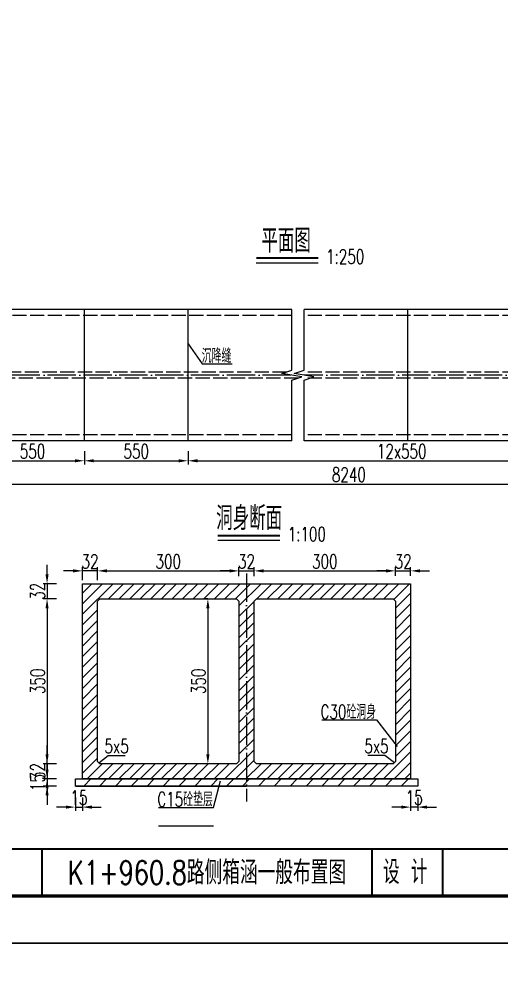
# Model space of a CAD drawing. Header units: millimetres. Extents: x -475 to 1205, y -1212 to 867.
# Drawn here: x 525 to 627.2, y 565.1 to 765.9 of the extents above; entities that cross this region are included whole.
import ezdxf
from ezdxf.enums import TextEntityAlignment as Align

# ---------------------------------------------------------------- set-up
doc = ezdxf.new("R2010")
doc.units = ezdxf.units.MM
doc.header["$LTSCALE"] = 0.25
doc.header["$PDMODE"] = 32
doc.header["$PDSIZE"] = 0.5
doc.linetypes.add('ACAD_ISO02W100', pattern=[15, 12, -3])
doc.linetypes.add('ACAD_ISO04W100', pattern=[30, 24, -3, 0, -3])
for name, color, linetype in [('中心线', 7, 'ACAD_ISO04W100'), ('图框', 7, 'Continuous'), ('垫层', 6, 'Continuous'), ('填充', 8, 'Continuous'), ('文字', 7, 'Continuous'), ('标注', 4, 'Continuous'), ('沉降缝', 1, 'Continuous'), ('涵身基础', 6, 'Continuous'), ('箱体', 1, 'Continuous'), ('虚线', 2, 'ACAD_ISO02W100')]:
    doc.layers.add(name, color=color, linetype=linetype)
doc.styles.get("Standard").update_dxf_attribs({"font": 'simplex1.shx', "width": 0.7, "bigfont": 'hztxt.shx'})
doc.dimstyles.new('STANDARD-100', dxfattribs={"dimscale": 0, "dimtxt": 3, "dimasz": 2, "dimexe": 0.8, "dimexo": 1, "dimgap": 0.5, "dimtad": 1, "dimdec": 0, "dimlfac": 10, "dimzin": 9, "dimdsep": 46, "dimtxsty": 'Standard', "dimcen": 0.5, "dimclrd": 256, "dimclre": 256, "dimclrt": 7, "dimadec": 0, "dimazin": 2, "dimtfac": 1, "dimtdec": 0, "dimtix": 1, "dimtmove": 2, "dimatfit": 3, "dimfxl": 0, "dimtolj": 1, "dimtzin": 0, "dimlwd": -1, "dimlwe": -1, "dimarcsym": 0})
doc.dimstyles.new('STANDARD-250', dxfattribs={"dimscale": 0, "dimtxt": 3, "dimasz": 2, "dimexe": 0.8, "dimexo": 1, "dimgap": 0.5, "dimtad": 1, "dimdec": 0, "dimlfac": 25, "dimzin": 9, "dimdsep": 46, "dimtxsty": 'Standard', "dimcen": 0.5, "dimclrd": 256, "dimclre": 256, "dimclrt": 7, "dimadec": 0, "dimazin": 2, "dimtfac": 1, "dimtdec": 0, "dimtix": 1, "dimtmove": 2, "dimatfit": 3, "dimfxl": 0, "dimtolj": 1, "dimtzin": 0, "dimlwd": -1, "dimlwe": -1, "dimarcsym": 0})

# ---------------------------------------------------------------- blocks, each defined once
blk = doc.blocks.new('*D136')
at = {"layer": 'Defpoints', "color": 0}
for p in [(516.83, 689.12), (538.83, 689.12), (538.83, 672.21)]:
    blk.add_point(p, dxfattribs=at)
at = {"layer": '标注'}
for p, q in [((516.83, 674.21), (516.83, 671.41)), ((538.83, 674.21), (538.83, 671.41)), ((518.83, 672.21), (536.83, 672.21))]:
    blk.add_line(p, q, dxfattribs=at)
for points in [[(518.83, 672.54), (518.83, 671.87), (516.83, 672.21)], [(536.83, 672.54), (536.83, 671.87), (538.83, 672.21)]]:
    blk.add_solid(points, dxfattribs=at)
at = {"layer": '标注', "color": 7, "insert": (527.83, 674.21), "char_height": 3, "attachment_point": 5}
blk.add_mtext('\\A1;550', dxfattribs=at)
blk = doc.blocks.new('*D137')
at = {"layer": 'Defpoints', "color": 0}
for p in [(538.83, 689.12), (560.83, 689.12), (560.83, 672.21)]:
    blk.add_point(p, dxfattribs=at)
at = {"layer": '标注'}
for p, q in [((538.83, 674.21), (538.83, 671.41)), ((560.83, 674.21), (560.83, 671.41)), ((540.83, 672.21), (558.83, 672.21))]:
    blk.add_line(p, q, dxfattribs=at)
for points in [[(540.83, 672.54), (540.83, 671.87), (538.83, 672.21)], [(558.83, 672.54), (558.83, 671.87), (560.83, 672.21)]]:
    blk.add_solid(points, dxfattribs=at)
at = {"layer": '标注', "color": 7, "insert": (549.83, 674.21), "char_height": 3, "attachment_point": 5}
blk.add_mtext('\\A1;550', dxfattribs=at)
blk = doc.blocks.new('*D138')
at = {"layer": 'Defpoints', "color": 0}
for p in [(560.83, 689.12), (651.41, 689.12), (651.41, 672.21)]:
    blk.add_point(p, dxfattribs=at)
at = {"layer": '标注'}
for p, q in [((560.83, 674.21), (560.83, 671.41)), ((651.41, 674.21), (651.41, 671.41)), ((562.83, 672.21), (649.41, 672.21))]:
    blk.add_line(p, q, dxfattribs=at)
for points in [[(562.83, 672.54), (562.83, 671.87), (560.83, 672.21)], [(649.41, 672.54), (649.41, 671.87), (651.41, 672.21)]]:
    blk.add_solid(points, dxfattribs=at)
at = {"layer": '标注', "color": 7, "insert": (606.12, 674.21), "char_height": 3, "attachment_point": 5}
blk.add_mtext('\\A1;12x550', dxfattribs=at)
blk = doc.blocks.new('*D144')
at = {"layer": 'Defpoints', "color": 0}
for p in [(414.64, 728.03), (520.14, 694.81), (516.83, 690.38), (585.41, 690.38), (673.01, 690.38)]:
    blk.add_point(p, dxfattribs=at)
at = {"layer": '标注'}
blk.add_line((524.36, 690.38), (521.56, 690.38), dxfattribs=at)
blk.add_arc((516.83, 690.38), 5.53, 20.8323, 138.9415, dxfattribs=at)
for points in [[(512.95, 693.84), (512.38, 694.18), (511.64, 692.29)], [(522.33, 692.4), (521.67, 692.28), (522.36, 690.38)]]:
    blk.add_solid(points, dxfattribs=at)
at = {"layer": '标注', "color": 7, "insert": (518.16, 697.79), "char_height": 3, "attachment_point": 5, "rotation": 349.8869}
blk.add_mtext('\\A1;160°', dxfattribs=at)
blk = doc.blocks.new('*D145')
at = {"layer": 'Defpoints', "color": 0}
for p in [(734.46, 749.15), (673.08, 694.87), (585.41, 690.38), (673.01, 690.38), (673.01, 690.38)]:
    blk.add_point(p, dxfattribs=at)
at = {"layer": '标注'}
blk.add_arc((673.01, 690.38), 4.49, 69.4456, 154.2806, dxfattribs=at)
for points in [[(674.77, 694.86), (674.41, 694.3), (676.26, 693.48)], [(669.29, 692.25), (668.64, 692.4), (668.52, 690.38)]]:
    blk.add_solid(points, dxfattribs=at)
at = {"layer": '标注', "color": 7, "insert": (670.59, 696.4), "char_height": 3, "attachment_point": 5, "rotation": 21.8631}
blk.add_mtext('\\A1;136°', dxfattribs=at)
blk = doc.blocks.new('*D146')
at = {"layer": 'Defpoints', "color": 0}
for p in [(516.83, 690.38), (673.01, 690.38), (673.01, 667.26)]:
    blk.add_point(p, dxfattribs=at)
at = {"layer": '标注'}
for p, q in [((516.83, 669.26), (516.83, 666.46)), ((673.01, 669.26), (673.01, 666.46)), ((518.83, 667.26), (671.01, 667.26))]:
    blk.add_line(p, q, dxfattribs=at)
for points in [[(518.83, 667.59), (518.83, 666.92), (516.83, 667.26)], [(671.01, 667.59), (671.01, 666.92), (673.01, 667.26)]]:
    blk.add_solid(points, dxfattribs=at)
at = {"layer": '标注', "color": 7, "insert": (594.92, 669.26), "char_height": 3, "attachment_point": 5}
blk.add_mtext('\\A1;8240', dxfattribs=at)
blk = doc.blocks.new('*D162')
at = {"layer": 'Defpoints', "color": 0}
for p in [(565.29, 642.95), (565.02, 607.95), (565.29, 607.95)]:
    blk.add_point(p, dxfattribs=at)
at = {"layer": '标注'}
for p, q in [((565.02, 642.95), (564.22, 642.95)), ((565.02, 640.95), (565.02, 609.95)), ((565.02, 607.95), (564.22, 607.95))]:
    blk.add_line(p, q, dxfattribs=at)
for points in [[(564.69, 640.95), (565.36, 640.95), (565.02, 642.95)], [(564.69, 609.95), (565.36, 609.95), (565.02, 607.95)]]:
    blk.add_solid(points, dxfattribs=at)
at = {"layer": '标注', "color": 7, "insert": (563.02, 625.45), "char_height": 3, "attachment_point": 5, "rotation": 90}
blk.add_mtext('\\A1;350', dxfattribs=at)
blk = doc.blocks.new('*D163')
at = {"layer": 'Defpoints', "color": 0}
for p in [(544.13, 642.95), (530.92, 607.95), (544.13, 607.95)]:
    blk.add_point(p, dxfattribs=at)
at = {"layer": '标注'}
for p, q in [((532.92, 642.95), (530.12, 642.95)), ((530.92, 640.95), (530.92, 609.95)), ((532.92, 607.95), (530.12, 607.95))]:
    blk.add_line(p, q, dxfattribs=at)
for points in [[(530.59, 640.95), (531.25, 640.95), (530.92, 642.95)], [(530.59, 609.95), (531.25, 609.95), (530.92, 607.95)]]:
    blk.add_solid(points, dxfattribs=at)
at = {"layer": '标注', "color": 7, "insert": (528.92, 625.45), "char_height": 3, "attachment_point": 5, "rotation": 90}
blk.add_mtext('\\A1;350', dxfattribs=at)
blk = doc.blocks.new('*D164')
at = {"layer": 'Defpoints', "color": 0}
for p in [(541.53, 604.75), (530.92, 603.25), (541.53, 603.25)]:
    blk.add_point(p, dxfattribs=at)
at = {"layer": '标注'}
for p, q in [((530.92, 606.75), (530.92, 608.75)), ((532.92, 604.75), (530.12, 604.75)), ((530.92, 604.75), (530.92, 603.25)), ((532.92, 603.25), (530.12, 603.25)), ((530.92, 601.25), (530.92, 599.25))]:
    blk.add_line(p, q, dxfattribs=at)
for points in [[(530.59, 606.75), (531.25, 606.75), (530.92, 604.75)], [(530.59, 601.25), (531.25, 601.25), (530.92, 603.25)]]:
    blk.add_solid(points, dxfattribs=at)
at = {"layer": '标注', "color": 7, "insert": (528.92, 604), "char_height": 3, "attachment_point": 5, "rotation": 90}
blk.add_mtext('\\A1;15', dxfattribs=at)
blk = doc.blocks.new('*D165')
at = {"layer": 'Defpoints', "color": 0}
for p in [(538.42, 648.87), (538.42, 640.54), (541.62, 640.54)]:
    blk.add_point(p, dxfattribs=at)
at = {"layer": '标注'}
for p, q in [((536.42, 648.87), (534.42, 648.87)), ((538.42, 646.87), (538.42, 649.67)), ((541.62, 648.87), (538.42, 648.87)), ((541.62, 646.87), (541.62, 649.67)), ((543.62, 648.87), (545.62, 648.87))]:
    blk.add_line(p, q, dxfattribs=at)
for points in [[(536.42, 649.2), (536.42, 648.53), (538.42, 648.87)], [(543.62, 649.2), (543.62, 648.53), (541.62, 648.87)]]:
    blk.add_solid(points, dxfattribs=at)
at = {"layer": '标注', "color": 7, "insert": (540.02, 650.87), "char_height": 3, "attachment_point": 5}
blk.add_mtext('\\A1;32', dxfattribs=at)
blk = doc.blocks.new('*D156')
at = {"layer": 'Defpoints', "color": 0}
for p in [(571.62, 648.87), (571.62, 646.8), (541.62, 646.15)]:
    blk.add_point(p, dxfattribs=at)
at = {"layer": '标注'}
for p, q in [((541.62, 647.15), (541.62, 649.67)), ((543.62, 648.87), (569.62, 648.87)), ((571.62, 647.8), (571.62, 649.67))]:
    blk.add_line(p, q, dxfattribs=at)
for points in [[(543.62, 649.2), (543.62, 648.53), (541.62, 648.87)], [(569.62, 649.2), (569.62, 648.53), (571.62, 648.87)]]:
    blk.add_solid(points, dxfattribs=at)
at = {"layer": '标注', "color": 7, "insert": (556.62, 650.87), "char_height": 3, "attachment_point": 5}
blk.add_mtext('\\A1;300', dxfattribs=at)
blk = doc.blocks.new('*D157')
at = {"layer": 'Defpoints', "color": 0}
for p in [(574.82, 648.87), (571.62, 646.77), (574.82, 646.77)]:
    blk.add_point(p, dxfattribs=at)
at = {"layer": '标注'}
for p, q in [((569.62, 648.87), (567.62, 648.87)), ((571.62, 647.77), (571.62, 649.67)), ((571.62, 648.87), (574.82, 648.87)), ((574.82, 647.77), (574.82, 649.67)), ((576.82, 648.87), (578.82, 648.87))]:
    blk.add_line(p, q, dxfattribs=at)
for points in [[(569.62, 649.2), (569.62, 648.53), (571.62, 648.87)], [(576.82, 649.2), (576.82, 648.53), (574.82, 648.87)]]:
    blk.add_solid(points, dxfattribs=at)
at = {"layer": '标注', "color": 7, "insert": (573.22, 650.87), "char_height": 3, "attachment_point": 5}
blk.add_mtext('\\A1;32', dxfattribs=at)
blk = doc.blocks.new('*D158')
at = {"layer": 'Defpoints', "color": 0}
for p in [(604.82, 648.87), (574.82, 647.08), (604.82, 647.08)]:
    blk.add_point(p, dxfattribs=at)
at = {"layer": '标注'}
for p, q in [((574.82, 648.08), (574.82, 649.67)), ((576.82, 648.87), (602.82, 648.87)), ((604.82, 648.08), (604.82, 649.67))]:
    blk.add_line(p, q, dxfattribs=at)
for points in [[(576.82, 649.2), (576.82, 648.53), (574.82, 648.87)], [(602.82, 649.2), (602.82, 648.53), (604.82, 648.87)]]:
    blk.add_solid(points, dxfattribs=at)
at = {"layer": '标注', "color": 7, "insert": (589.82, 650.87), "char_height": 3, "attachment_point": 5}
blk.add_mtext('\\A1;300', dxfattribs=at)
blk = doc.blocks.new('*D159')
at = {"layer": 'Defpoints', "color": 0}
for p in [(608.02, 648.87), (604.82, 646.85), (608.02, 646.85)]:
    blk.add_point(p, dxfattribs=at)
at = {"layer": '标注'}
for p, q in [((602.82, 648.87), (600.82, 648.87)), ((604.82, 647.85), (604.82, 649.67)), ((604.82, 648.87), (608.02, 648.87)), ((608.02, 647.85), (608.02, 649.67)), ((610.02, 648.87), (612.02, 648.87))]:
    blk.add_line(p, q, dxfattribs=at)
for points in [[(602.82, 649.2), (602.82, 648.53), (604.82, 648.87)], [(610.02, 649.2), (610.02, 648.53), (608.02, 648.87)]]:
    blk.add_solid(points, dxfattribs=at)
at = {"layer": '标注', "color": 7, "insert": (606.42, 650.87), "char_height": 3, "attachment_point": 5}
blk.add_mtext('\\A1;32', dxfattribs=at)
blk = doc.blocks.new('*D160')
at = {"layer": 'Defpoints', "color": 0}
for p in [(536.92, 602.41), (538.42, 602.41), (538.42, 598.79)]:
    blk.add_point(p, dxfattribs=at)
at = {"layer": '标注'}
for p, q in [((536.92, 600.79), (536.92, 597.99)), ((538.42, 600.79), (538.42, 597.99)), ((534.92, 598.79), (532.92, 598.79)), ((536.92, 598.79), (538.42, 598.79)), ((540.42, 598.79), (542.42, 598.79))]:
    blk.add_line(p, q, dxfattribs=at)
for points in [[(534.92, 599.12), (534.92, 598.45), (536.92, 598.79)], [(540.42, 599.12), (540.42, 598.45), (538.42, 598.79)]]:
    blk.add_solid(points, dxfattribs=at)
at = {"layer": '标注', "color": 7, "insert": (537.67, 600.79), "char_height": 3, "attachment_point": 5}
blk.add_mtext('\\A1;15', dxfattribs=at)
blk = doc.blocks.new('*D161')
at = {"layer": 'Defpoints', "color": 0}
for p in [(608.02, 602.41), (609.52, 602.41), (608.02, 598.79)]:
    blk.add_point(p, dxfattribs=at)
at = {"layer": '标注'}
for p, q in [((608.02, 600.79), (608.02, 597.99)), ((609.52, 600.79), (609.52, 597.99)), ((606.02, 598.79), (604.02, 598.79)), ((609.52, 598.79), (608.02, 598.79)), ((611.52, 598.79), (613.52, 598.79))]:
    blk.add_line(p, q, dxfattribs=at)
for points in [[(606.02, 599.12), (606.02, 598.45), (608.02, 598.79)], [(611.52, 599.12), (611.52, 598.45), (609.52, 598.79)]]:
    blk.add_solid(points, dxfattribs=at)
at = {"layer": '标注', "color": 7, "insert": (608.77, 600.79), "char_height": 3, "attachment_point": 5}
blk.add_mtext('\\A1;15', dxfattribs=at)
blk = doc.blocks.new('*D172')
at = {"layer": 'Defpoints', "color": 0}
for p in [(554.81, 646.15), (530.92, 642.95), (554.81, 642.95)]:
    blk.add_point(p, dxfattribs=at)
at = {"layer": '标注'}
for p, q in [((530.92, 648.15), (530.92, 650.15)), ((532.92, 646.15), (530.12, 646.15)), ((530.92, 646.15), (530.92, 642.95)), ((532.92, 642.95), (530.12, 642.95)), ((530.92, 640.95), (530.92, 638.95))]:
    blk.add_line(p, q, dxfattribs=at)
for points in [[(530.59, 648.15), (531.25, 648.15), (530.92, 646.15)], [(530.59, 640.95), (531.25, 640.95), (530.92, 642.95)]]:
    blk.add_solid(points, dxfattribs=at)
at = {"layer": '标注', "color": 7, "insert": (528.92, 644.55), "char_height": 3, "attachment_point": 5, "rotation": 90}
blk.add_mtext('\\A1;32', dxfattribs=at)
blk = doc.blocks.new('*D173')
at = {"layer": 'Defpoints', "color": 0}
for p in [(551.84, 607.95), (530.92, 604.75), (551.84, 604.75)]:
    blk.add_point(p, dxfattribs=at)
at = {"layer": '标注'}
for p, q in [((530.92, 609.95), (530.92, 611.95)), ((532.92, 607.95), (530.12, 607.95)), ((530.92, 607.95), (530.92, 604.75)), ((532.92, 604.75), (530.12, 604.75)), ((530.92, 602.75), (530.92, 600.75))]:
    blk.add_line(p, q, dxfattribs=at)
for points in [[(530.59, 609.95), (531.25, 609.95), (530.92, 607.95)], [(530.59, 602.75), (531.25, 602.75), (530.92, 604.75)]]:
    blk.add_solid(points, dxfattribs=at)
at = {"layer": '标注', "color": 7, "insert": (528.92, 606.35), "char_height": 3, "attachment_point": 5, "rotation": 90}
blk.add_mtext('\\A1;32', dxfattribs=at)
blk = doc.blocks.new('series')
at = {"width": 0.75}
for tag, height, p in [('页码', 4, (-35, -19)), ('图名', 5, (-220, -282)), ('图号', 5, (-20, -282))]:
    blk.add_attdef(tag, text='', height=height, dxfattribs=at).set_placement(p, align=Align.MIDDLE_CENTER)
blk = doc.blocks.new('123')
at = {"layer": '图框', "color": 2}
blk.add_lwpolyline([(370.03, 635.68), (370.03, 932.68), (-49.97, 932.68), (-49.97, 635.68)], close=True, dxfattribs=at)

msp = doc.modelspace()

# ---------------------------------------------------------------- hatches: boundary and pattern name
at = {"layer": '填充'}
h = msp.add_hatch(dxfattribs=at)
h.set_pattern_fill('ANSI31', color=256, scale=0.5, style=0)
h.set_pattern_definition([(45, (-425.1913, -65.7659), (-1.122532, 1.122532), [])])
h.paths.add_polyline_path([(538.42, 604.748), (608.02, 604.748), (608.02, 646.148), (538.42, 646.148)])
h.paths.add_polyline_path([(574.82, 608.448), (574.82, 642.448), (575.32, 642.948), (604.32, 642.948), (604.82, 642.448), (604.82, 608.448), (604.32, 607.948), (575.32, 607.948)], flags=16)
h.paths.add_polyline_path([(541.62, 608.448), (541.62, 642.448), (542.12, 642.948), (571.12, 642.948), (571.62, 642.448), (571.62, 608.448), (571.12, 607.948), (542.12, 607.948)], flags=16)
h.paths.add_polyline_path([(560.773, 622.808), (560.773, 628.088), (565.273, 628.088), (565.273, 622.808)], flags=8)
h.paths.add_polyline_path([(598.46, 610.173), (603.08, 610.173), (603.08, 613.323), (598.46, 613.323)], flags=8)
h.paths.add_polyline_path([(543.36, 610.173), (547.98, 610.173), (547.98, 613.323), (543.36, 613.323)], flags=8)
h.paths.add_polyline_path([(588.943, 616.884), (600.671, 616.884), (600.671, 621.384), (588.943, 621.384)], flags=8)
h = msp.add_hatch(dxfattribs=at)
h.set_pattern_fill('ANSI31', color=256, scale=0.75, style=0)
h.set_pattern_definition([(45, (573.2203, 641.148), (-1.6838, 1.6838), [])])
h.paths.add_polyline_path([(536.92, 604.748), (609.52, 604.748), (609.52, 603.248), (536.92, 603.248)], flags=0)

# ---------------------------------------------------------------- linework, layer by layer
for points, const_width in [([(774.834, 856.915), (394.834, 856.915), (394.834, 579.915), (774.834, 579.915), (774.834, 856.915)], 0.7), ([(394.834, 589.915), (774.834, 589.915)], 0.4)]:
    msp.add_lwpolyline(points, dxfattribs=dict(const_width=const_width))
at = {"ltscale": 2}
for points in [[(582.833, 676.456), (582.833, 689.291), (584.933, 689.991), (580.733, 690.691), (582.833, 691.391), (582.833, 704.296)], [(585.412, 676.456), (585.412, 689.291), (587.512, 689.991), (583.312, 690.691), (585.412, 691.391), (585.412, 704.296)]]:
    msp.add_lwpolyline(points, dxfattribs=at)
at = {"layer": '中心线'}
for p, q in [((582.622, 690.376), (516.833, 690.376)), ((673.012, 690.376), (585.412, 690.376)), ((573.22, 648.29), (573.22, 600.001))]:
    msp.add_line(p, q, dxfattribs=at)
at = {"layer": '图框', "const_width": 0.4}
for points in [[(529.834, 579.915), (529.834, 589.915)], [(599.834, 579.915), (599.834, 589.915)], [(614.834, 579.915), (614.834, 589.915)]]:
    msp.add_lwpolyline(points, dxfattribs=at)
at = {"layer": '垫层'}
for points in [[(536.92, 603.248), (536.92, 603.248), (573.22, 603.248), (573.22, 603.248)], [(609.52, 603.248), (609.52, 603.248), (573.22, 603.248), (573.22, 603.248)]]:
    msp.add_lwpolyline(points, dxfattribs=at)
at = {"layer": '文字'}
for p, q in [((575.269, 714.184), (588.427, 714.184)), ((567.134, 655.35), (580.291, 655.35))]:
    msp.add_line(p, q, dxfattribs=at)
at = {"layer": '文字', "const_width": 0.4}
for points in [[(575.269, 715.184), (588.427, 715.184)], [(567.134, 656.35), (580.291, 656.35)]]:
    msp.add_lwpolyline(points, dxfattribs=at)
at = {"layer": '标注'}
for p, q in [((560.833, 697.023), (563.826, 692.739)), ((563.826, 692.739), (570.198, 692.739)), ((589.163, 617.278), (600.794, 617.278)), ((600.794, 617.278), (605.154, 611.63)), ((566.183, 598.727), (567.715, 604.326)), ((554.551, 598.727), (566.183, 598.727)), ((554.551, 594.788), (566.183, 594.788))]:
    msp.add_line(p, q, dxfattribs=at)
for points in [[(541.87, 608.198), (543.87, 609.698), (547.47, 609.698)], [(604.57, 608.198), (602.57, 609.698), (598.97, 609.698)]]:
    msp.add_lwpolyline(points, dxfattribs=at)
at = {"layer": '沉降缝'}
for p, q in [((538.833, 676.456), (538.833, 704.296)), ((538.833, 690.376), (538.833, 704.296)), ((560.833, 676.456), (560.833, 704.296)), ((607.412, 676.456), (607.412, 704.296))]:
    msp.add_line(p, q, dxfattribs=at)
at = {"layer": '涵身基础'}
msp.add_lwpolyline([(536.92, 604.748), (609.52, 604.748), (609.52, 603.248), (536.92, 603.248)], close=True, dxfattribs=at)
at = {"layer": '箱体'}
for p, q in [((582.833, 704.296), (521.484, 704.296)), ((664.216, 704.296), (585.412, 704.296)), ((582.833, 676.456), (521.484, 676.456)), ((664.216, 676.456), (585.412, 676.456))]:
    msp.add_line(p, q, dxfattribs=at)
for points in [[(538.42, 646.148), (608.02, 646.148), (608.02, 604.748), (538.42, 604.748)], [(541.62, 642.448), (542.12, 642.948), (571.12, 642.948), (571.62, 642.448), (571.62, 608.448), (571.12, 607.948), (542.12, 607.948), (541.62, 608.448)], [(574.82, 642.448), (575.32, 642.948), (604.32, 642.948), (604.82, 642.448), (604.82, 608.448), (604.32, 607.948), (575.32, 607.948), (574.82, 608.448)]]:
    msp.add_lwpolyline(points, close=True, dxfattribs=at)
at = {"layer": '虚线'}
for p, q in [((582.833, 703.016), (521.484, 703.016)), ((664.216, 703.016), (585.412, 703.016)), ((581.708, 691.016), (521.484, 691.016)), ((664.216, 691.016), (585.412, 691.016)), ((584.168, 689.736), (521.484, 689.736)), ((664.216, 689.736), (585.412, 689.736)), ((582.833, 677.736), (521.484, 677.736)), ((664.216, 677.736), (585.412, 677.736))]:
    msp.add_line(p, q, dxfattribs=at)

# ---------------------------------------------------------------- block references
ref = msp.add_blockref('series', (784.834, 866.915))
ref.add_attrib('图名', 'K1+960.8路侧箱涵一般布置图', dxfattribs={"height": 5, "width": 0.75}).set_placement((564.834, 584.915), align=Align.MIDDLE_CENTER)
at = {"layer": '标注'}
for p in [(414.809, -65.766), (414.809, -362.766)]:
    msp.add_blockref('123', p, dxfattribs=at)

# ---------------------------------------------------------------- texts
at = {"layer": '图框', "width": 0.7}
msp.add_text('设 计', height=5, dxfattribs=at).set_placement((606.879, 585.009), align=Align.MIDDLE_CENTER)
at = {"layer": '文字', "width": 0.7}
for s, height, p in [('平面图', 5, (581.604, 718.854)), ('1:250', 3, (594.141, 715.483)), ('洞身断面', 5, (573.783, 660.02)), ('1:100', 3, (586.006, 656.649))]:
    msp.add_text(s, height=height, dxfattribs=at).set_placement(p, align=Align.MIDDLE_CENTER)
msp.add_text('沉降缝', height=3, dxfattribs=at).set_placement((563.713, 692.954))
for s, p in [('C30砼洞身', (594.807, 619.134)), ('C15砼垫层', (560.196, 600.583))]:
    msp.add_text(s, height=3, dxfattribs=at).set_placement(p, align=Align.MIDDLE)
for p in [(545.67, 610.198), (600.77, 610.198)]:
    msp.add_text('5x5', height=3, dxfattribs=at).set_placement(p, align=Align.CENTER)

# ---------------------------------------------------------------- dimensions: what is measured, and where the dimension line sits
at = {"layer": '标注'}
for base, line2, picture, middle in [((673.078, 694.868), ((673.012, 690.376), (734.458, 749.149)), '*D145', (670.594, 696.402)), ((520.141, 694.808), ((414.644, 728.027), (516.833, 690.376)), '*D144', (518.155, 697.79))]:
    dim = msp.add_angular_dim_2l(base=base, line1=((673.012, 690.376), (585.412, 690.376)), line2=line2, dimstyle='STANDARD-250', override={"dimscale": 1}, dxfattribs=at)
    dim.commit()
    dim.dimension.update_dxf_attribs({"geometry": picture, "text_midpoint": middle})
dim = msp.add_aligned_dim(p1=(516.833, 690.376), p2=(673.012, 690.376), distance=-23.118, text='8240', dimstyle='STANDARD-250', override={"dimscale": 1}, dxfattribs=at)
dim.commit()
dim.dimension.update_dxf_attribs({"geometry": '*D146', "text_midpoint": (594.922, 669.258)})
for base, p1, p2, dimstyle, picture, middle in [((538.833, 672.206), (516.833, 689.115), (538.833, 689.115), 'STANDARD-250', '*D136', (527.833, 674.206)), ((560.833, 672.206), (538.833, 689.115), (560.833, 689.115), 'STANDARD-250', '*D137', (549.833, 674.206)), ((538.42, 648.867), (541.62, 640.542), (538.42, 640.542), 'STANDARD-100', '*D165', (540.02, 650.867)), ((571.62, 648.867), (541.62, 646.148), (571.62, 646.796), 'STANDARD-100', '*D156', (556.62, 650.867)), ((574.82, 648.867), (571.62, 646.767), (574.82, 646.767), 'STANDARD-100', '*D157', (573.22, 650.867)), ((604.82, 648.867), (574.82, 647.083), (604.82, 647.083), 'STANDARD-100', '*D158', (589.82, 650.867)), ((608.02, 648.867), (604.82, 646.849), (608.02, 646.849), 'STANDARD-100', '*D159', (606.42, 650.867)), ((538.42, 598.787), (536.92, 602.406), (538.42, 602.406), 'STANDARD-100', '*D160', (537.67, 600.787))]:
    dim = msp.add_linear_dim(base=base, p1=p1, p2=p2, dimstyle=dimstyle, override={"dimscale": 1}, dxfattribs=at)
    dim.commit()
    dim.dimension.update_dxf_attribs({"geometry": picture, "text_midpoint": middle})
dim = msp.add_linear_dim(base=(651.412, 672.206), p1=(560.833, 689.115), p2=(651.412, 689.115), text='12x550', dimstyle='STANDARD-250', override={"dimscale": 1}, dxfattribs=at)
dim.commit()
dim.dimension.update_dxf_attribs({"geometry": '*D138', "text_midpoint": (606.122, 674.206)})
for base, p1, p2, angle, picture, middle in [((530.921, 642.948), (554.809, 646.148), (554.809, 642.948), 90, '*D172', (528.921, 644.548)), ((530.921, 607.948), (544.127, 642.948), (544.127, 607.948), 90, '*D163', (528.921, 625.448)), ((565.023, 607.948), (565.286, 642.948), (565.286, 607.948), 90, '*D162', (563.023, 625.448)), ((530.921, 604.748), (551.84, 607.948), (551.84, 604.748), 90, '*D173', (528.921, 606.348)), ((530.921, 603.248), (541.528, 604.748), (541.528, 603.248), 90, '*D164', (528.921, 603.998)), ((608.02, 598.787), (609.52, 602.406), (608.02, 602.406), 180, '*D161', (608.77, 600.787))]:
    dim = msp.add_linear_dim(base=base, p1=p1, p2=p2, angle=angle, dimstyle='STANDARD-100', override={"dimscale": 1}, dxfattribs=at)
    dim.commit()
    dim.dimension.update_dxf_attribs({"geometry": picture, "text_midpoint": middle})

doc.saveas('drawing.dxf')
